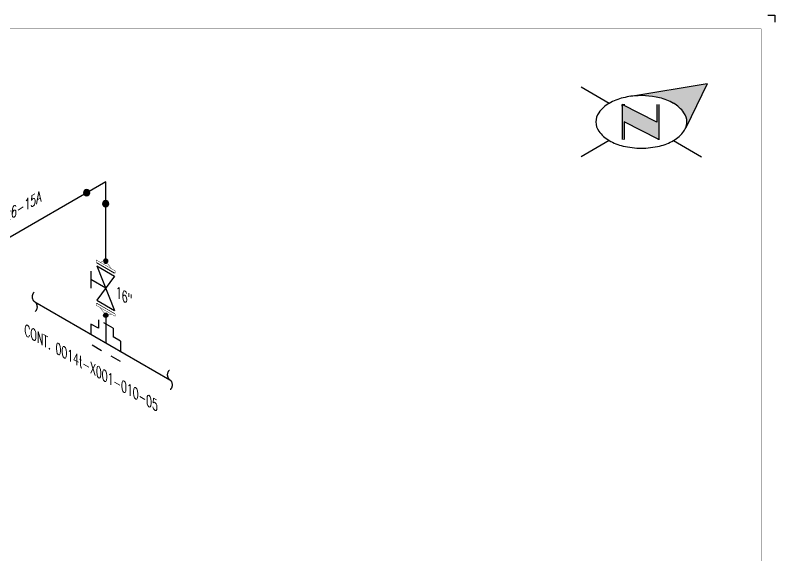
# Model space of a CAD drawing. Header units: inches. Extents: x 0 to 17.2, y 0 to 11.2.
# Drawn here: x 10.3 to 17.25, y 6.3 to 11.25 of the extents above; entities that cross this region are included whole.
import ezdxf

# ---------------------------------------------------------------- set-up
doc = ezdxf.new("R2010")
doc.units = ezdxf.units.IN
doc.header["$MEASUREMENT"] = 0
doc.linetypes.add('HIDDEN2', pattern=[0.1875, 0.125, -0.0625])
for name, color, linetype in [('3', 1, 'Continuous'), ('BORDER', 3, 'Continuous'), ('COMP', 1, 'Continuous'), ('Continuation', 7, 'Continuous'), ('FITTINGS', 4, 'Continuous'), ('PIPE-ANNO', 150, 'HIDDEN2'), ('TEXT', 7, 'Continuous'), ('UNAS.PIPE', 251, 'Continuous'), ('WELD POINTS', 41, 'Continuous'), ('Welds', 7, 'Continuous')]:
    doc.layers.add(name, color=color, linetype=linetype)
doc.layers.add('PIPE', color=7, linetype='Continuous', lineweight=30)
doc.styles.add('PART_Standard', font='romans', dxfattribs={"width": 0.8, "height": 0.09})

# ---------------------------------------------------------------- blocks, each defined once
blk = doc.blocks.new('north2')
at = {"layer": 'BORDER'}
for points in [[(-0.706, -0.7673, -0.156851), (-0.679, -0.8512, -0.095667), (-0.6893, -0.9048), (-0.4945, -0.5044), (-1.1905, -0.6173, -0.092194), (-0.9281, -0.6306, -0.072341), (-0.8009, -0.6813, -0.106617)], [(-0.9381, -1.0109), (-0.9364, -1.0092), (-0.9364, -0.6907), (-0.9524, -0.6907), (-0.9524, -0.8533), (-1.2701, -0.6907), (-1.2701, -0.7067), (-1.2701, -1.0118), (-1.254, -1.0118), (-1.254, -0.8492)]]:
    blk.add_hatch(color=7, dxfattribs=at).paths.add_polyline_path(points)
at = {"layer": 'BORDER', "color": 7}
for p, q in [((-1.3895, -0.6813), (-1.6462, -0.5331)), ((-0.4945, -0.5044), (-1.1905, -0.6173)), ((-0.4945, -0.5044), (-0.6893, -0.9048)), ((-1.2701, -0.6907), (-1.2701, -1.0118)), ((-0.9524, -0.8533), (-1.2701, -0.6907)), ((-1.2701, -0.7067), (-1.2701, -0.6907)), ((-1.262, -0.6907), (-1.246, -0.6907)), ((-0.9524, -0.6907), (-0.9524, -0.8533)), ((-0.9364, -0.6907), (-0.9364, -1.0118)), ((-0.9364, -1.0118), (-1.254, -0.8492)), ((-1.254, -0.8492), (-1.254, -1.0118)), ((-1.3895, -1.0211), (-1.6462, -1.1694)), ((-1.2603, -1.0109), (-1.262, -1.0092)), ((-0.9283, -1.0118), (-0.9444, -1.0118)), ((-0.8009, -1.0211), (-0.5441, -1.1694))]:
    blk.add_line(p, q, dxfattribs=at)
for centre, radius, start, end in [((-1.0952, -1.3294), 0.7185, 97.62035, 103.44948), ((-1.0952, -1.3294), 0.7185, 76.55052, 97.62035), ((-1.2376, -0.9443), 0.3037, 120, 144.34287), ((-1.1517, -1.0932), 0.4756, 103.44948, 120), ((-1.0387, -1.0932), 0.4756, 60, 76.55052), ((-0.9527, -0.9443), 0.3037, 35.65713, 60), ((-1.3674, -0.8512), 0.144, 144.34287, 180), ((-0.823, -0.8512), 0.144, 360, 35.65713), ((-1.3674, -0.8512), 0.144, 180, 215.65713), ((-0.823, -0.8512), 0.144, 337.57958, 360), ((-1.2376, -0.7582), 0.3037, 215.65713, 240), ((-0.9527, -0.7582), 0.3037, 300, 324.34287), ((-0.823, -0.8512), 0.144, 324.34287, 337.55468), ((-1.1517, -0.6093), 0.4756, 240, 256.55052), ((-1.0387, -0.6093), 0.4756, 283.44948, 300), ((-1.0952, -0.373), 0.7185, 256.55052, 270), ((-1.0952, -0.373), 0.7185, 270, 283.44948)]:
    blk.add_arc(centre, radius, start, end, dxfattribs=at)
blk = doc.blocks.new('A$C6804a2e5')
blk.add_blockref('north2', (0, 0))
blk = doc.blocks.new('A$C860dd1f6')
at = {"layer": 'PIPE'}
blk.add_blockref('A$C6804a2e5', (0, 0), dxfattribs=at)
blk = doc.blocks.new('Border')
at = {"layer": 'BORDER', "const_width": 0.005}
blk.add_lwpolyline([(0.25, 0.25), (17.25, 0.25), (17.25, 11.25), (0.25, 11.25)], close=True, dxfattribs=at)
blk = doc.blocks.new('2_ELBOW_WELD_330')
at = {"linetype": 'ByBlock', "lineweight": -2}
h = blk.add_hatch(color=0, dxfattribs=at)
edge = h.paths.add_edge_path()
edge.add_arc((0.174, -0.1004), 0.0286, 0, 360)
h = blk.add_hatch(color=0, dxfattribs=at)
edge = h.paths.add_edge_path()
edge.add_arc((0, -0.2009), 0.0286, 0, 360)
at = {"color": 0, "linetype": 'ByBlock', "lineweight": -2}
for centre in [(0.174, -0.1004), (0, -0.2009)]:
    blk.add_circle(centre, 0.0286, dxfattribs=at)
blk = doc.blocks.new('1_Text_30')
at = {"layer": 'TEXT', "style": 'PART_Standard', "oblique": 30, "width": 0.8}
blk.add_attdef('TEXT', (0, 0), '', height=0.09, rotation=30, dxfattribs=at)
blk = doc.blocks.new('1_Cont_330')
at = {"layer": 'Continuation', "style": 'PART_Standard', "oblique": 330, "width": 0.8}
blk.add_attdef('CONT.', (0, 0), '', height=0.09, rotation=330, dxfattribs=at)
blk = doc.blocks.new('3_VALVE_FLANGE_GATE_30')
at = {"color": 0, "linetype": 'ByBlock', "lineweight": -2}
blk.add_wipeout([(-0.1624, -0.1875), (-0.1353, -0.1719), (0, 0), (0.1353, -0.0156), (0.1624, 0), (0.1624, 0.1875), (0.1353, 0.1719), (0, 0), (-0.1353, 0.0156), (-0.1624, 0)], dxfattribs=at)
for p, q in [((0.1353, 0.1719), (-0.1353, -0.1719)), ((0.0677, 0.1953), (-0.0677, 0.1172)), ((0, 0), (0, 0.1563)), ((0.1353, 0.1719), (0.1353, -0.0156)), ((0.1624, 0.1875), (0.1624, 0)), ((-0.1624, 0), (-0.1624, -0.1875)), ((-0.1353, 0.0156), (-0.1353, -0.1719)), ((0.1353, -0.0156), (-0.1353, 0.0156))]:
    blk.add_line(p, q, dxfattribs=at)
blk = doc.blocks.new('1_Text_330')
at = {"layer": 'TEXT', "style": 'PART_Standard', "oblique": 330, "width": 0.8}
blk.add_attdef('3/4"', (0, 0), '', height=0.09, rotation=330, dxfattribs=at)
blk = doc.blocks.new('AM9A04')
at = {"const_width": 0.01}
blk.add_lwpolyline([(-0.05, -0.144), (-0.15, 0.087), (-0.05, 0.202)], dxfattribs=at)
at = {"linetype": 'Continuous', "const_width": 0.01}
blk.add_lwpolyline([(0, -0.289), (0, 0.289), (-0.05, 0.318), (-0.05, -0.26)], close=True, dxfattribs=at)
blk = doc.blocks.new('A09')
at = {"layer": 'Welds'}
h = blk.add_hatch(color=256, dxfattribs=at)
h.dxf.hatch_style = 1
h.paths.add_polyline_path([(-0.03, 0, 1), (0.03, 0, 1)])
blk.add_circle((0, 0), 0.03, dxfattribs=at)
blk = doc.blocks.new('*U81')
blk.add_wipeout([(0.052, -0.03), (0.0173, -0.07), (0.0173, -0.1101), (0, -0.1001), (0, 0.1001), (0.0173, 0.0901), (0.0173, 0.05)]).dxf.layer = 'COMP'
at = {"layer": '3', "xscale": 0.65, "yscale": 0.65, "zscale": 0.65}
blk.add_blockref('A09', (0.052, -0.03), dxfattribs=at)
at = {"layer": 'COMP', "xscale": 0.3466300616258731, "yscale": 0.3466300616258731, "zscale": 0.3466300616258731, "rotation": 180}
blk.add_blockref('AM9A04', (0, 0), dxfattribs=at)
blk = doc.blocks.new('1_BREAK-PIPE_PIPE_00')
at = {"color": 0, "linetype": 'ByBlock', "lineweight": -2}
for centre, major_axis in [((-0.03, 0.092), (0, -0.101)), ((0.03, -0.092), (0, 0.101))]:
    blk.add_ellipse(centre, major_axis=major_axis, ratio=0.711978, start_param=0.427466, end_param=3.141593, dxfattribs=at)
blk = doc.blocks.new('1_Tilde_00')
at = {"layer": 'PIPE-ANNO', "xscale": -0.5000000000000001, "yscale": 0.5, "zscale": 0.5}
blk.add_blockref('1_BREAK-PIPE_PIPE_00', (0, 0), dxfattribs=at)

msp = doc.modelspace()

# ---------------------------------------------------------------- linework, layer by layer
for p, q in [((17.1875, 11.25), (17.25, 11.25)), ((17.25, 11.25), (17.25, 11.1875))]:
    msp.add_line(p, q)
at = {"layer": 'PIPE'}
for p, q in [((11.1316, 9.7262), (5.3529, 6.3898)), ((11.1316, 8.5655), (11.1316, 9.7262))]:
    msp.add_line(p, q, dxfattribs=at)
at = {"layer": 'UNAS.PIPE'}
for p, q in [((10.4821, 8.628), (11.7179, 7.9145)), ((11.1316, 8.5055), (11.1316, 8.2555))]:
    msp.add_line(p, q, dxfattribs=at)
at = {"layer": 'UNAS.PIPE', "linetype": 'HIDDEN2', "lineweight": -2, "ltscale": 0.5}
for p, q in [((10.9963, 8.4249), (10.9963, 8.2374)), ((11.0639, 8.3858), (10.9963, 8.4249)), ((11.1993, 8.3858), (11.1993, 8.3077)), ((11.2669, 8.2686), (11.1993, 8.3077)), ((11.2669, 8.2686), (11.2669, 8.0811)), ((11.2669, 8.0811), (10.9963, 8.2374))]:
    msp.add_line(p, q, dxfattribs=at)

# ---------------------------------------------------------------- block references
for p in [(10.4821, 8.628), (11.7179, 7.9145)]:
    msp.add_blockref('1_Tilde_00', p)
at = {"layer": 'BORDER'}
for name, p in [('Border', (-0.125, -0.125)), ('A$C860dd1f6', (17.125, 11.125))]:
    msp.add_blockref(name, p, dxfattribs=at)
at = {"layer": 'Continuation'}
msp.add_blockref('1_Cont_330', (10.3866, 8.326), dxfattribs=at).add_auto_attribs({'CONT.': 'CONT. 0014t-X001-010-05'})
at = {"layer": 'TEXT'}
msp.add_blockref('1_Text_30', (9.7602, 9.0947), dxfattribs=at).add_auto_attribs({'TEXT': '16"-P-0026-15A'})
at = {"layer": 'WELD POINTS', "xscale": -1}
msp.add_blockref('2_ELBOW_WELD_330', (11.1316, 9.7262), dxfattribs=at)

# ---------------------------------------------------------------- next in the draw order: block references
at = {"layer": 'FITTINGS', "rotation": 59.99999999999999}
msp.add_blockref('3_VALVE_FLANGE_GATE_30', (11.1316, 8.753), dxfattribs=at)

# ---------------------------------------------------------------- next in the draw order: block references
at = {"layer": 'COMP', "ltscale": 0.65, "xscale": -1, "rotation": 239.9999999999998}
msp.add_blockref('*U81', (11.1316, 8.9405), dxfattribs=at)
at = {"layer": 'TEXT'}
msp.add_blockref('1_Text_330', (11.224, 8.672), dxfattribs=at).add_auto_attribs({'3/4"': '16"'})

# ---------------------------------------------------------------- next in the draw order: wipeouts: each hides what was drawn before it
msp.add_wipeout([(11.1316, 8.5055), (11.1836, 8.5155), (11.2183, 8.4954), (11.2183, 8.5155), (11.0449, 8.6155), (11.0449, 8.5955), (11.0796, 8.5755)]).dxf.layer = 'UNAS.PIPE'

# ---------------------------------------------------------------- next in the draw order: hatches: boundary and pattern name
at = {"layer": 'UNAS.PIPE'}
h = msp.add_hatch(color=256, dxfattribs=at)
h.dxf.hatch_style = 1
h.paths.add_polyline_path([(11.1511, 8.5055, 1), (11.1121, 8.5055, 1)])

# ---------------------------------------------------------------- next in the draw order: linework, layer by layer
at = {"layer": 'UNAS.PIPE', "linetype": 'HIDDEN2', "lineweight": -2, "ltscale": 0.5}
for p, q in [((11.1993, 8.3858), (11.0639, 8.4639)), ((11.0639, 8.4639), (11.0639, 8.3858))]:
    msp.add_line(p, q, dxfattribs=at)
at = {"layer": 'UNAS.PIPE'}
msp.add_circle((11.1316, 8.5055), 0.0195, dxfattribs=at)

# ---------------------------------------------------------------- next in the draw order: block references
at = {"layer": 'UNAS.PIPE', "xscale": -0.3466300616258731, "yscale": 0.3466300616258731, "zscale": 0.3466300616258731, "rotation": 239.9999999999999}
msp.add_blockref('AM9A04', (11.1316, 8.5655), dxfattribs=at)

doc.saveas('drawing.dxf')
